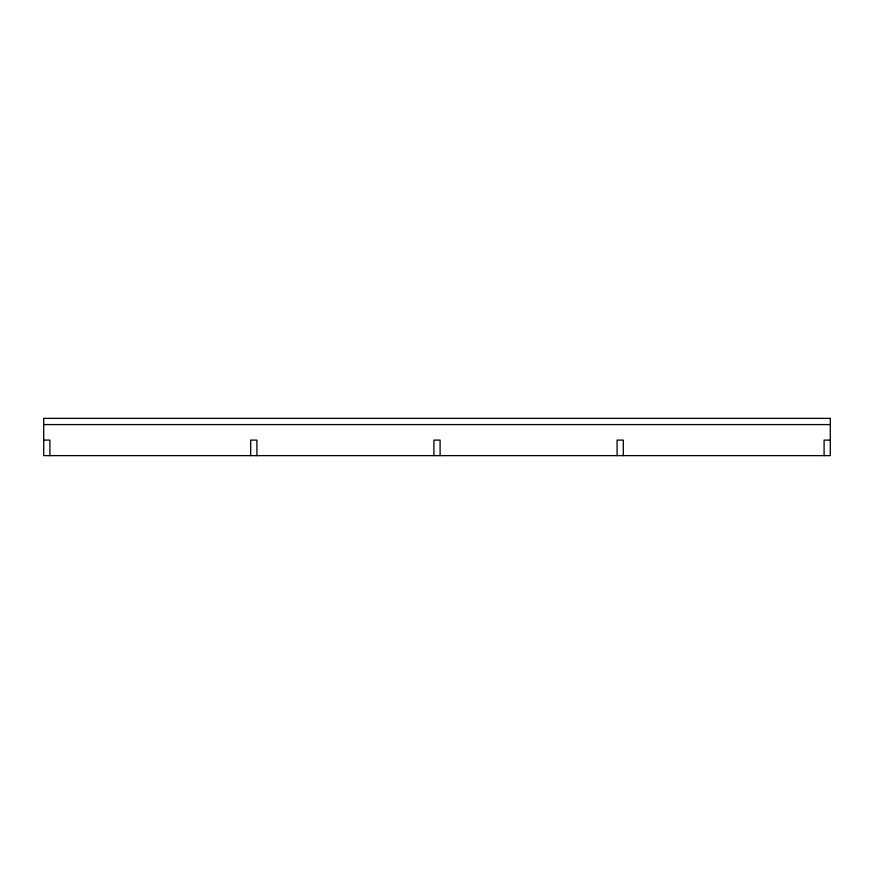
<?xml version="1.0" encoding="UTF-8"?>
<svg xmlns="http://www.w3.org/2000/svg" width="874" height="874" viewBox="0 0 874 874"><rect width="100%" height="100%" fill="white"/><g stroke="black" fill="none" stroke-linecap="round" stroke-linejoin="round"><path stroke-width="1.31" d="M43.7 424.578L830.3 424.578M43.7 440.103L49.905 440.103L49.905 455.627M830.3 440.103L824.095 440.103L824.095 455.627M623.304 455.627L623.304 440.103L617.088 440.103L617.088 455.627M440.103 455.627L440.103 440.103L433.897 440.103L433.897 455.627M256.912 455.627L256.912 440.103L250.696 440.103L250.696 455.627M830.3 418.373L43.7 418.373L43.7 455.627L830.3 455.627L830.3 418.373"/></g></svg>
